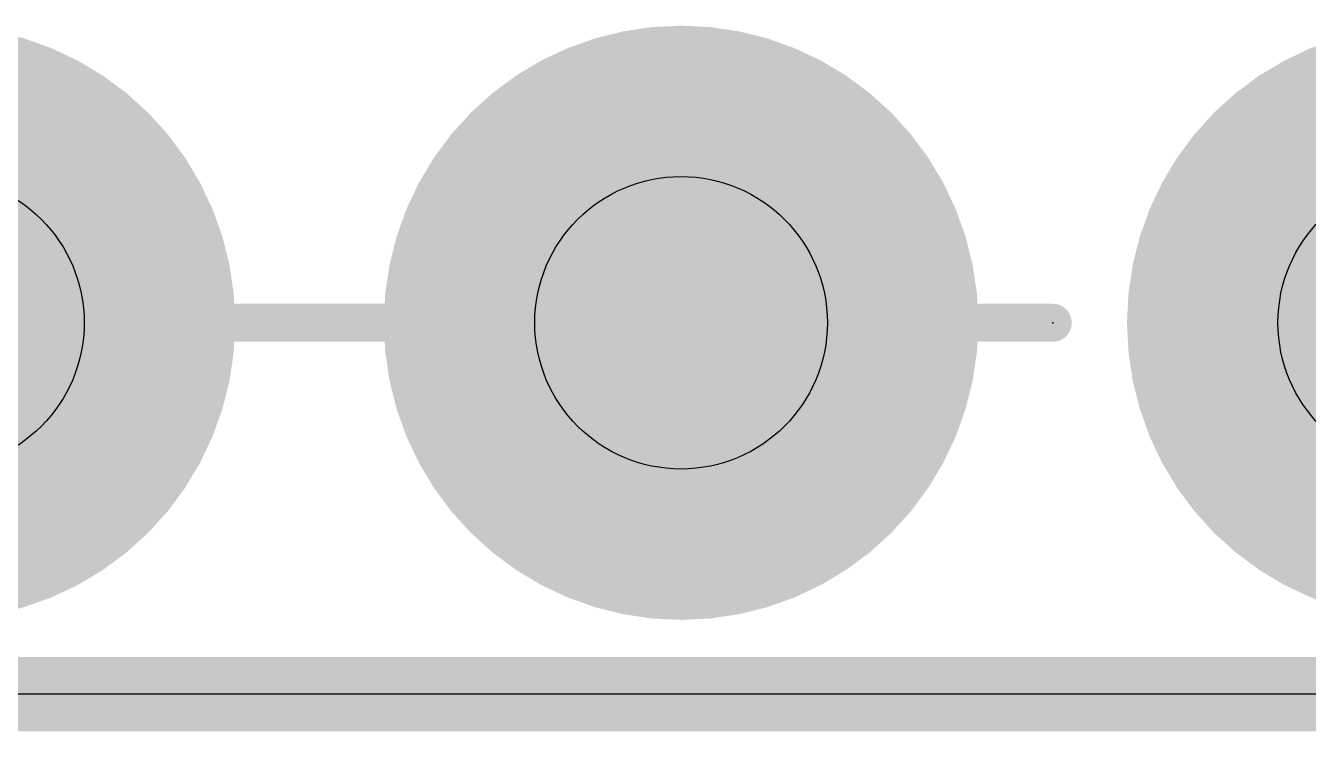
# Model space of a CAD drawing. Extents: x -13.3 to 27, y -0.1 to 27.4.
# Drawn here: x 9.825 to 14.209, y -0.127 to 2.286 of the extents above; entities that cross this region are included whole.
import ezdxf

# ---------------------------------------------------------------- set-up
doc = ezdxf.new("R2010")
doc.units = 0
for name, color, linetype in [('1', 12, 'CONTINUOUS'), ('16', 132, 'CONTINUOUS'), ('17', 110, 'CONTINUOUS'), ('20', 53, 'CONTINUOUS'), ('23', 40, 'CONTINUOUS'), ('29', 253, 'CONTINUOUS'), ('30', 253, 'CONTINUOUS'), ('44', 253, 'CONTINUOUS'), ('47', 253, 'CONTINUOUS'), ('51', 253, 'CONTINUOUS')]:
    doc.layers.add(name, color=color, linetype=linetype)

# ---------------------------------------------------------------- blocks, each defined once
blk = doc.blocks.new('RECT')
blk.add_solid([(-0.5, -0.5), (0.5, -0.5), (-0.5, 0.5), (0.5, 0.5)])
blk = doc.blocks.new('ROUNDP')
at = {"const_width": 0.5}
blk.add_lwpolyline([(0, -0.25, 1), (0, 0.25, 1), (0, -0.25)], format="xyb", dxfattribs=at)

msp = doc.modelspace()

# ---------------------------------------------------------------- linework, layer by layer
at = {"layer": '1', "const_width": 0.254}
msp.add_lwpolyline([(26.67, 0), (0, 0)], dxfattribs=at)
at = {"layer": '16', "const_width": 0.254}
msp.add_lwpolyline([(26.67, 0), (0, 0)], dxfattribs=at)
at = {"layer": '20'}
msp.add_line((24.13, 0), (2.54, 0), dxfattribs=at)
at = {"layer": '23'}
msp.add_point((13.335, 1.27), dxfattribs=at)
at = {"layer": '44'}
for centre in [(9.525, 1.27), (12.065, 1.27), (14.605, 1.27)]:
    msp.add_circle(centre, 0.5, dxfattribs=at)
at = {"layer": '47', "const_width": 0.13}
msp.add_lwpolyline([(13.335, 1.27), (-8.3, 1.27)], dxfattribs=at)
at = {"layer": '47', "const_width": 0.065}
msp.add_lwpolyline([(13.335, 1.2375, 1), (13.335, 1.3025)], format="xyb", dxfattribs=at)

# ---------------------------------------------------------------- block references
at = {"layer": '17', "xscale": 1.9304, "yscale": 1.9304, "rotation": 90}
for p in [(9.525, 1.27), (9.525, 1.27), (12.065, 1.27), (12.065, 1.27), (14.605, 1.27), (14.605, 1.27)]:
    msp.add_blockref('ROUNDP', p, dxfattribs=at)
at = {"layer": '29', "xscale": 2.032, "yscale": 2.032, "rotation": 90}
for p in [(9.525, 1.27), (12.065, 1.27), (14.605, 1.27)]:
    msp.add_blockref('ROUNDP', p, dxfattribs=at)
at = {"layer": '30', "xscale": 2.032, "yscale": 2.032, "rotation": 90}
for p in [(9.525, 1.27), (12.065, 1.27), (14.605, 1.27)]:
    msp.add_blockref('ROUNDP', p, dxfattribs=at)
at = {"layer": '51', "xscale": 0.508, "yscale": 0.508}
msp.add_blockref('RECT', (12.065, 1.27), dxfattribs=at)

doc.saveas('drawing.dxf')
